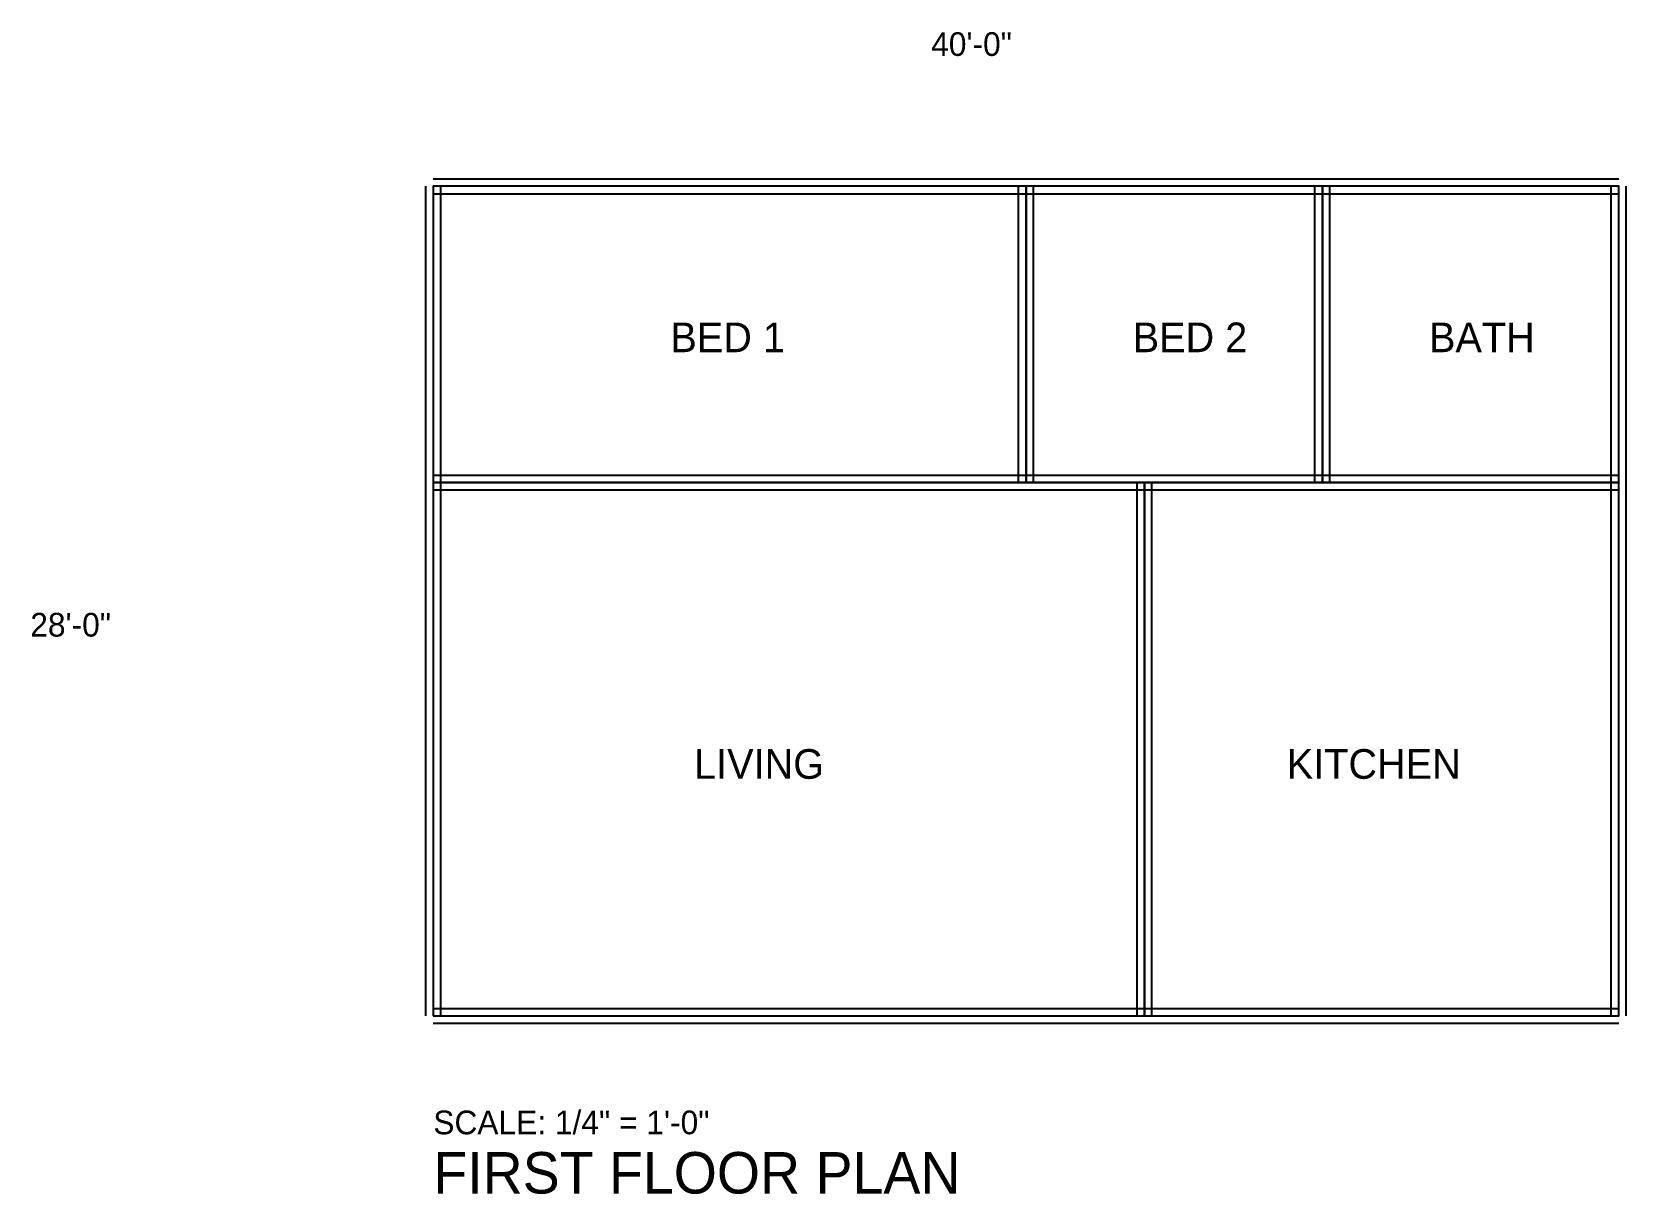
# Model space of a CAD drawing. Header units: feet. Extents: x 2 to 145, y 10 to 89.
# Drawn here: x 2.5 to 56.2, y 10 to 49.2 of the extents above; entities outside this region: 2.
import ezdxf

# ---------------------------------------------------------------- set-up
doc = ezdxf.new("R2010")
doc.units = ezdxf.units.FT
for name, color, linetype in [('A-ANNO-TEXT', 7, 'Continuous'), ('A-AREA', 7, 'Continuous'), ('A-DIMS', 7, 'Continuous'), ('A-TTL', 7, 'Continuous'), ('A-WALL', 7, 'Continuous')]:
    doc.layers.add(name, color=color, linetype=linetype)

msp = doc.modelspace()

# ---------------------------------------------------------------- linework, layer by layer
at = {"layer": 'A-AREA'}
for points in [[(16, 34), (36, 34), (36, 44), (16, 44)], [(36, 34), (46, 34), (46, 44), (36, 44)], [(46, 34), (56, 34), (56, 44), (46, 44)], [(16, 16), (40, 16), (40, 34), (16, 34)], [(40, 16), (56, 16), (56, 34), (40, 34)]]:
    msp.add_lwpolyline(points, close=True, dxfattribs=at)
at = {"layer": 'A-WALL'}
for p, q in [((16, 44.25), (56, 44.25)), ((15.75, 16), (15.75, 44)), ((16, 43.75), (56, 43.75)), ((16.25, 16), (16.25, 44)), ((35.75, 34), (35.75, 44)), ((36.25, 34), (36.25, 44)), ((45.75, 34), (45.75, 44)), ((46.25, 34), (46.25, 44)), ((55.75, 16), (55.75, 44)), ((56.25, 16), (56.25, 44)), ((16, 34.25), (56, 34.25)), ((39.75, 16), (39.75, 34)), ((40.25, 16), (40.25, 34)), ((16, 33.75), (56, 33.75)), ((16, 16.25), (56, 16.25)), ((16, 15.75), (56, 15.75))]:
    msp.add_line(p, q, dxfattribs=at)

# ---------------------------------------------------------------- texts
at = {"layer": 'A-ANNO-TEXT'}
for s, height, p in [('BED 1', 1, (24, 38.4)), ('BED 2', 1, (39.6, 38.4)), ('BATH', 1, (49.6, 38.4)), ('LIVING', 1, (24.8, 24)), ('KITCHEN', 1, (44.8, 24)), ('SCALE: 1/4" = 1\'-0"', 0.8, (16, 12)), ('FIRST FLOOR PLAN', 1.4, (16, 10))]:
    msp.add_text(s, height=height, dxfattribs=at).set_placement(p)
at = {"layer": 'A-DIMS'}
for s, p in [('40\'-0"', (32.8, 48.4)), ('28\'-0"', (2.4, 28.8))]:
    msp.add_text(s, height=0.8, dxfattribs=at).set_placement(p)
at = {"layer": 'A-TTL'}
for s, height, p in [('A-101', 2.4, (130, 86.8)), ('FIRST FLOOR PLAN', 1.2, (130, 78.8))]:
    msp.add_text(s, height=height, dxfattribs=at).set_placement(p)

doc.saveas('drawing.dxf')
